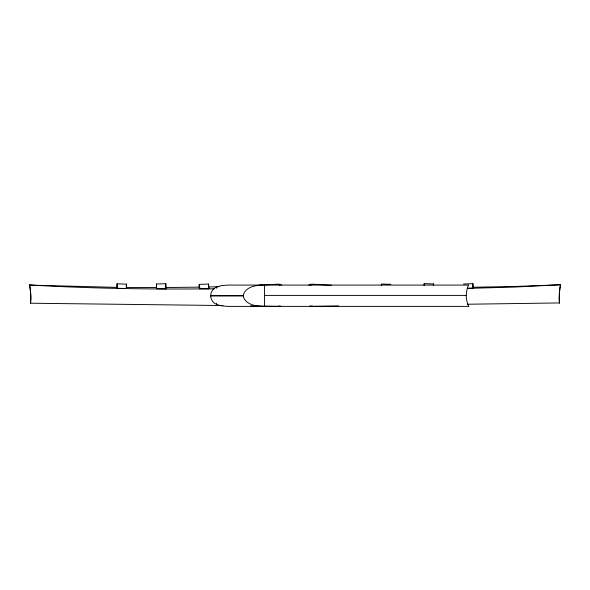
<?xml version="1.0" encoding="UTF-8"?>
<svg xmlns="http://www.w3.org/2000/svg" width="590" height="590" viewBox="0 0 590 590"><rect width="100%" height="100%" fill="white"/><g stroke="black" fill="none" stroke-linecap="round" stroke-linejoin="round"><path stroke-width="0.89" d="M264.497 306.38L264.497 285.081M30.695 301.261L30.761 299.344A61.53 54.332 -87.1 0 0 29.53 284.992C90.336 288.503 152.788 289.513 214.163 288.79M30.754 299.86L30.732 300.384M381.31 285.59L381.361 284.019L390.838 284.336M424.114 285.354L424.173 283.62L433.65 283.945M424.247 285.206L424.299 283.62M433.466 285.516L433.517 283.938M116.99 288.23L117.027 283.805L126.503 284.144L126.341 288.517L116.99 288.281L117.159 283.805M126.371 284.144L126.341 288.517M216.53 303.216L216.53 304.285C208.845 301.453 208.816 290.044 216.501 287.19L216.501 288.259M30.724 300.568L30.665 301.785M30.673 301.674L30.621 302.552M30.636 302.301L30.584 303.061M30.584 302.972L30.562 303.312M222.924 305.531L30.569 303.223M467.169 288.311L473.01 288.156L472.974 283.679L463.497 284.033M331.484 285.265L312.412 284.196L310.561 284.292L308.776 285.302M310.156 305.797L310.2 306.38L312.265 305.952M222.334 285.538L227.725 285.081L468.453 285.081M258.516 285.272L277.588 284.181L279.985 284.306L281.74 285.302M559.519 284.837L516.663 286.408L472.797 287.256M218.897 286.711L209.214 286.947M468.15 288.377L514.605 287.057L560.471 284.734A61.53 54.332 87 0 0 559.239 299.152L559.327 301.217M199.811 287.131L165.797 287.522M310.2 306.38L338.483 305.922M467.302 304.233L559.438 302.943M262.432 285.081C255.448 285.272 246.192 286.895 243.486 294.307A5.635 5.62 -89.3 0 0 243.368 295.465L243.368 295.996A5.642 5.627 -83.2 0 0 243.493 297.154C246.229 304.558 255.485 306.181 262.476 306.38M199.258 287.227L199.442 288.746L208.801 288.783L208.639 284.063L199.162 284.395L199.258 287.227L199.848 287.227M156.018 287.559L126.828 287.47M264.497 295.398L466.314 295.398A25.267 23.217 90 0 1 468.519 285.118M210.608 295.465L243.368 295.465M210.608 295.996L243.368 295.996M468.74 306.38L227.718 306.38L222.327 305.922A27 27 0 0 1 216.685 304.366M165.252 287.662L165.834 287.662L166.011 288.894L156.652 288.761L156.35 284.033L165.827 283.702L166.011 288.894M117.203 287.382L36.079 285.28M250.484 305.915L280.56 306.38L278.487 305.952M35.149 285.243L29.537 284.97M310.561 284.292L311.173 285.265M156.638 288.687L156.483 284.026M208.801 288.783L208.506 284.07M559.468 303.282L559.372 301.933M559.379 302.102L559.313 300.893M472.841 283.679L473.01 288.156M559.276 300.185L559.246 299.152M199.295 284.387L199.442 288.746M165.702 283.709L165.834 287.662M559.313 299.152A56.788 45.858 87.6 0 1 560.589 284.601M279.336 285.376A53.668 25.171 -89.3 0 1 279.985 284.314M280.752 306.394A48.941 47.451 -85.2 0 1 280.774 306.055M29.559 284.756A56.788 46.02 -87.5 0 1 30.857 299.344M468.711 306.394A25.414 23.482 -89.4 0 1 466.181 295.406M216.692 287.094A27.015 27.015 0 0 1 222.334 285.553"/></g></svg>
